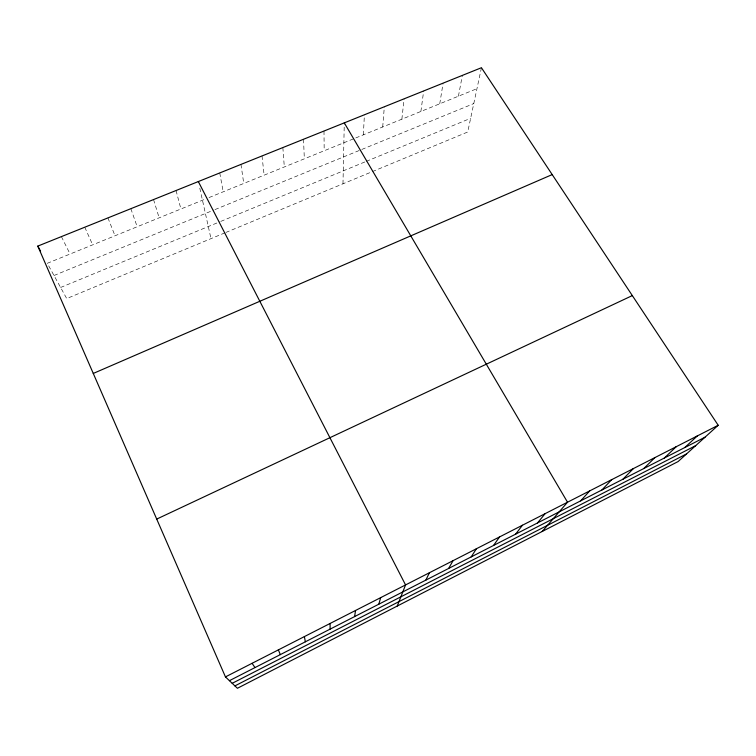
<?xml version="1.0" encoding="UTF-8"?>
<svg xmlns="http://www.w3.org/2000/svg" width="756" height="756" viewBox="0 0 756 756"><rect width="100%" height="100%" fill="white"/><g stroke="black" fill="none" stroke-linecap="round" stroke-linejoin="round"><path stroke-width="0.57" stroke-dasharray="3.78 2.83" d="M342.978 183.812L344.263 124.041M363.362 134.833L364.401 114.78M382.706 126.98L384.331 106.766M401.871 119.183L404.091 98.819M420.884 111.453L423.681 90.947M439.737 103.799L443.101 83.141M458.429 96.201L462.351 75.402M481.43 67.728L467.718 131.998L226.006 232.394M224.938 232.848L66.717 298.563L47.278 263.305L204.649 199.338M60.603 287.478L219.741 221.82M220.78 221.395L365.167 161.831M366.254 161.378L470.638 118.314M54.007 275.505L213.929 210.007M214.997 209.573L473.776 103.591M209.015 197.571L354.696 138.357M355.774 137.923L476.97 88.66M61.406 236.619L70.072 254.035M84.776 227.216L92.657 244.859M107.928 217.908L115.025 235.768M130.854 208.694L137.195 226.762M153.553 199.565L159.147 217.832M176.054 190.521L180.911 208.987M199.792 188.149L210.981 238.641M219.75 172.944L223.2 191.807M240.975 164.411L243.753 183.453M262.011 155.953L264.127 175.165M282.857 147.571L284.322 166.963M303.515 139.265L304.337 158.826M323.993 131.034L324.182 150.756"/><path stroke-width="1.13" d="M354.602 616.594L355.537 610.479M378.832 604.186L380.684 597.627M397.25 606.047L405.556 584.927L198.327 181.563M425.836 580.126L429.436 572.736M448.629 568.455L453.061 560.668M471.186 556.907L476.431 548.733M493.526 545.473L499.565 536.921M515.63 534.152L522.453 525.231M537.516 522.954L545.114 513.664M542.222 531.468L567.529 502.211L344.282 122.869M580.636 500.878L589.718 490.88M601.88 490.001L611.68 479.663M622.916 479.228L633.415 468.559M643.743 468.569L654.932 457.578M664.363 458.013L676.233 446.692M684.785 447.552L697.325 435.928M718.2 425.269L678.113 461.557L237.412 688.272L225.458 676.903L37.8 246.106L481.43 67.728L718.2 425.269L225.458 676.903M234.918 685.9L686.561 453.912M229.427 680.674L705.017 437.195M232.205 683.32L695.69 445.643M156.709 519.088L632.328 295.587M93.272 373.445L552.201 174.589M252.069 663.314L255.008 667.576M37.8 246.106L40.588 251.162M278.378 649.876L280.315 654.62M304.385 636.599L305.348 641.806M330.107 623.464L330.107 629.134"/></g></svg>
